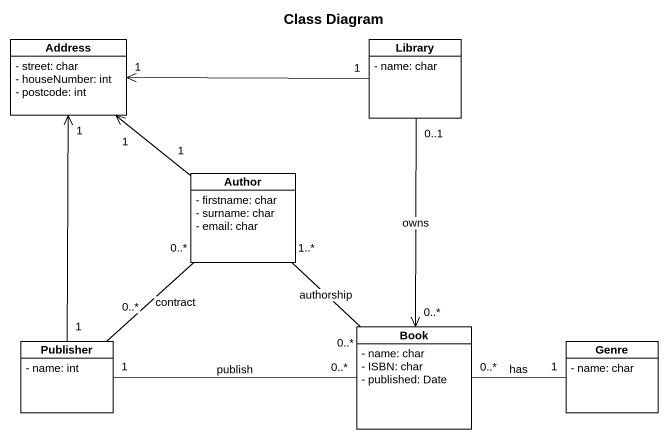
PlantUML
@startuml
title Class Diagram
hide circle
hide empty members
skinparam classAttributeIconSize 0
class Address {
  - street: char
  - houseNumber: int
  - postcode: int
}
class Library {
  - name: char
}
class Author {
  - firstname: char
  - surname: char
  - email: char
}
class Book {
  - name: char
  - ISBN: char
  - published: Date
}
class Publisher {
  - name: int
}
class Genre {
  - name: char
}
Address "1" <-right- "1" Library
Address "1" <-- "1" Publisher
Library "0..1" --> "0..*" Book : owns
Author "1" -up-> "1" Address
Author "1..*" -- "0..*" Book : authorship
Author "0..*" -- "0..*" Publisher : contract
Publisher "1" -right- "0..*" Book : publish
Genre "1" -left- "0..*" Book : has
@enduml
